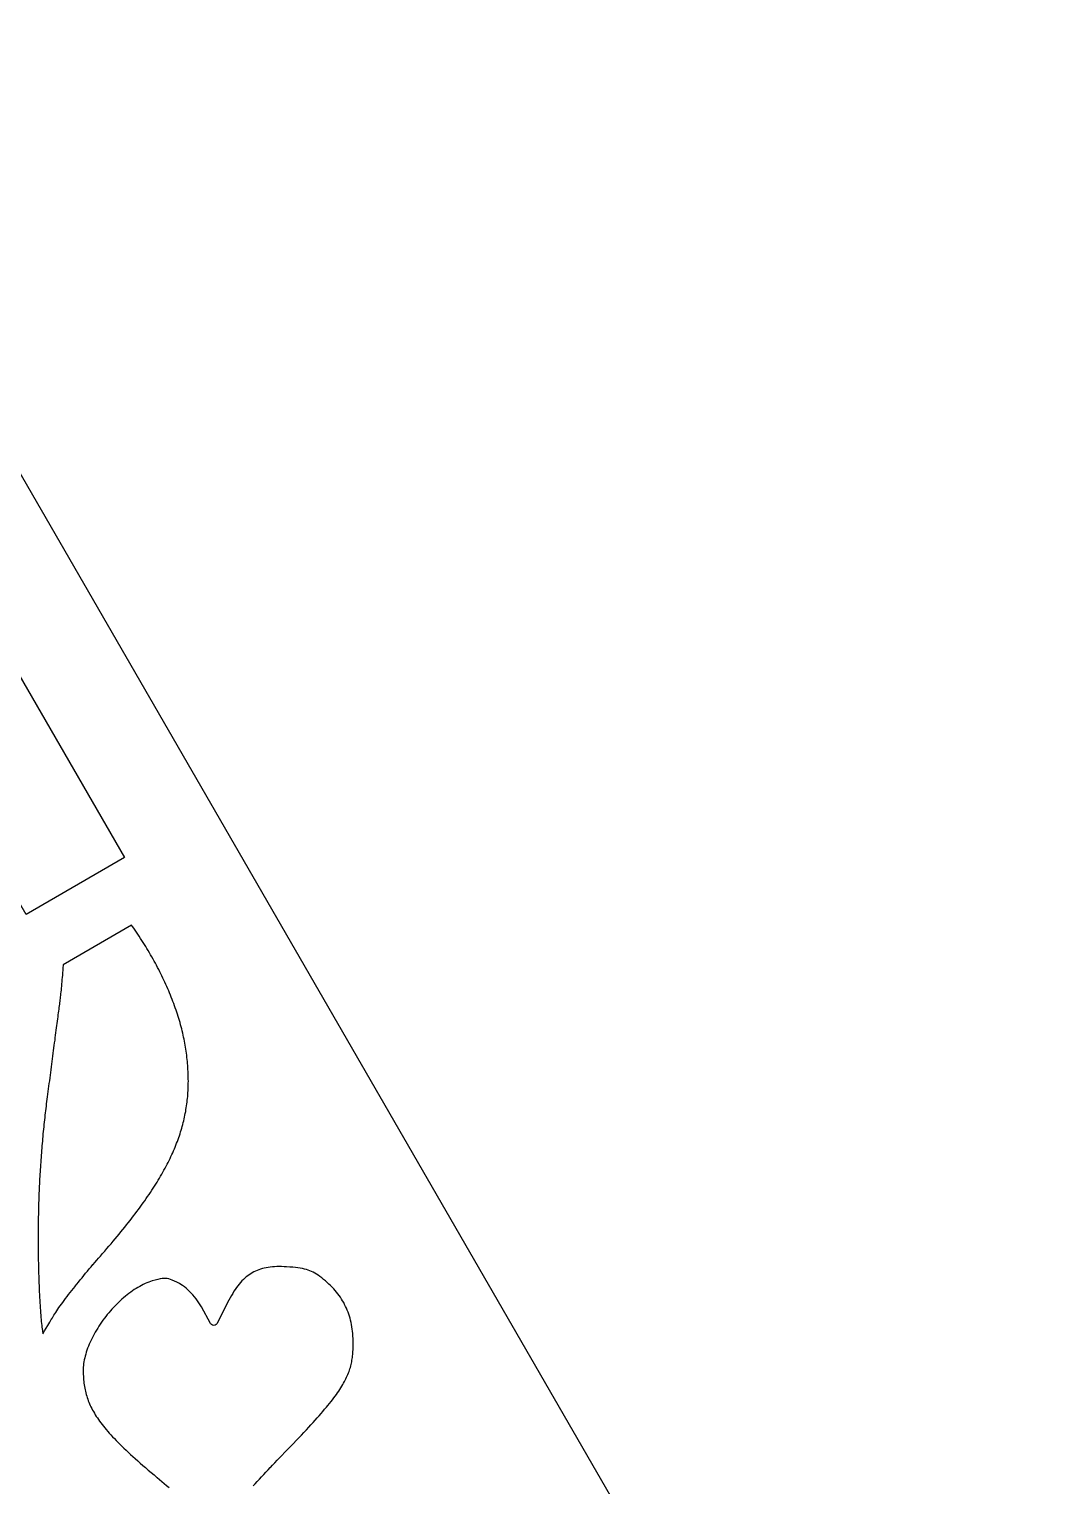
# Model space of a CAD drawing. Header units: millimetres. Extents: x 10 to 410, y 18 to 283.
# Drawn here: x 344.26 to 372, y 241.8 to 281.62 of the extents above; entities that cross this region are included whole.
import ezdxf

# ---------------------------------------------------------------- set-up
doc = ezdxf.new("R2010")
doc.units = ezdxf.units.MM
doc.layers.add('CUT', color=1, linetype='Continuous')

msp = doc.modelspace()

# ---------------------------------------------------------------- linework, layer by layer
at = {"layer": 'CUT'}
for points in [[(337, 160.3782), (372, 221), (337, 281.6218), (267, 281.6218), (232, 221), (267, 160.3782)], [(342.8173, 265.9856), (346.8673, 258.9708), (344.1827, 257.4208), (340.1327, 264.4356)], [(344.6391, 245.9556), (344.6453, 245.9654), (344.6855, 246.0305), (344.7298, 246.1039), (344.7774, 246.1845), (344.8273, 246.2709), (344.8793, 246.3623), (344.8797, 246.3631), (344.8969, 246.3927), (344.8978, 246.3941), (344.9171, 246.4261), (344.918, 246.4276), (344.9395, 246.4619), (344.9402, 246.4631), (344.9638, 246.4996), (344.9645, 246.5006), (344.9901, 246.5392), (344.9905, 246.5398), (345.0179, 246.5804), (345.0186, 246.5814), (345.048, 246.6239), (345.0484, 246.6245), (345.0795, 246.6688), (345.0798, 246.6692), (345.1125, 246.7152), (345.1129, 246.7158), (345.1473, 246.7635), (345.1478, 246.7641), (345.1838, 246.8132), (345.184, 246.8135), (345.2214, 246.8641), (345.2217, 246.8646), (345.2604, 246.9164), (345.2607, 246.9168), (345.3008, 246.9699), (345.3011, 246.9703), (345.3424, 247.0244), (345.3426, 247.0246), (345.385, 247.0798), (345.3853, 247.0802), (345.4288, 247.1363), (345.429, 247.1366), (345.4735, 247.1935), (345.4738, 247.1938), (345.5192, 247.2514), (345.5194, 247.2518), (345.5657, 247.31), (345.5659, 247.3102), (345.6129, 247.3689), (345.6131, 247.3691), (345.6608, 247.4283), (345.6611, 247.4287), (345.7094, 247.4881), (345.7096, 247.4883), (345.7584, 247.548), (345.7587, 247.5484), (345.808, 247.6081), (345.8082, 247.6083), (345.8579, 247.6681), (345.8581, 247.6684), (345.9081, 247.7281), (345.9083, 247.7283), (345.9585, 247.7879), (345.9588, 247.7882), (346.0091, 247.8474), (346.0094, 247.8478), (346.0598, 247.9066), (346.06, 247.9068), (346.1104, 247.9652), (346.1107, 247.9655), (346.161, 248.0233), (346.1613, 248.0237), (346.2115, 248.0808), (346.2715, 248.1492), (346.3307, 248.2169), (346.3888, 248.284), (346.4463, 248.3507), (346.5029, 248.4169), (346.5586, 248.4825), (346.6135, 248.5477), (346.6676, 248.6126), (346.7208, 248.6767), (346.7732, 248.7406), (346.8248, 248.804), (346.8756, 248.8669), (346.9256, 248.9294), (346.9748, 248.9914), (347.023, 249.0531), (347.0706, 249.1143), (347.1173, 249.1751), (347.1632, 249.2356), (347.2084, 249.2957), (347.2528, 249.3554), (347.2963, 249.4146), (347.3391, 249.4736), (347.381, 249.5321), (347.4223, 249.5904), (347.4627, 249.6483), (347.5024, 249.7059), (347.5413, 249.7631), (347.5794, 249.82), (347.6169, 249.8766), (347.6535, 249.933), (347.6894, 249.9889), (347.7245, 250.0447), (347.7589, 250.1002), (347.7925, 250.1553), (347.8254, 250.2103), (347.8576, 250.265), (347.8891, 250.3195), (347.9198, 250.3736), (347.9498, 250.4276), (347.9791, 250.4813), (348.0076, 250.5349), (348.0355, 250.5882), (348.0625, 250.6413), (348.089, 250.6943), (348.1147, 250.747), (348.1398, 250.7996), (348.1641, 250.8521), (348.1878, 250.9044), (348.2108, 250.9564), (348.2331, 251.0083), (348.2547, 251.0602), (348.2756, 251.1119), (348.2959, 251.1636), (348.3156, 251.2151), (348.3345, 251.2664), (348.3527, 251.3178), (348.3704, 251.3691), (348.3874, 251.4203), (348.4038, 251.4713), (348.4195, 251.5224), (348.4346, 251.5734), (348.449, 251.6244), (348.4628, 251.6752), (348.4759, 251.7263), (348.4886, 251.7773), (348.5005, 251.8281), (348.5119, 251.879), (348.5225, 251.93), (348.5327, 251.981), (348.5422, 252.0319), (348.5511, 252.083), (348.5594, 252.1342), (348.5671, 252.1854), (348.5743, 252.2366), (348.5808, 252.288), (348.5868, 252.3394), (348.5922, 252.3909), (348.597, 252.4425), (348.6012, 252.4942), (348.6048, 252.5462), (348.6079, 252.5982), (348.6105, 252.6503), (348.6125, 252.7027), (348.6139, 252.755), (348.6147, 252.8078), (348.6151, 252.8606), (348.6148, 252.9136), (348.614, 252.9669), (348.6127, 253.0203), (348.6109, 253.0739), (348.6084, 253.1278), (348.6056, 253.1819), (348.602, 253.2362), (348.5981, 253.2909), (348.5936, 253.3456), (348.5886, 253.4007), (348.5829, 253.4562), (348.5769, 253.5119), (348.5703, 253.5678), (348.5632, 253.6241), (348.5557, 253.6806), (348.5478, 253.7348), (348.5394, 253.789), (348.5302, 253.8437), (348.5204, 253.8987), (348.51, 253.9538), (348.499, 254.0092), (348.4872, 254.0649), (348.4749, 254.1209), (348.4619, 254.1768), (348.4482, 254.2332), (348.434, 254.2898), (348.4192, 254.3464), (348.4037, 254.4033), (348.3877, 254.4604), (348.371, 254.5176), (348.3538, 254.575), (348.3359, 254.6324), (348.3175, 254.69), (348.2984, 254.7479), (348.2789, 254.8057), (348.2588, 254.8636), (348.2381, 254.9216), (348.2167, 254.9797), (348.1949, 255.0379), (348.1725, 255.0961), (348.1496, 255.1545), (348.1262, 255.2127), (348.1022, 255.271), (348.0777, 255.3294), (348.0526, 255.3877), (348.027, 255.4462), (348.001, 255.5044), (347.9743, 255.5628), (347.9473, 255.6211), (347.9198, 255.6794), (347.8917, 255.7375), (347.8631, 255.7957), (347.8341, 255.8538), (347.8046, 255.9117), (347.7747, 255.9696), (347.7442, 256.0274), (347.7133, 256.0851), (347.6819, 256.1427), (347.6502, 256.2001), (347.6179, 256.2573), (347.5853, 256.3144), (347.5521, 256.3714), (347.5186, 256.4283), (347.4846, 256.4849), (347.4503, 256.5413), (347.4155, 256.5975), (347.3803, 256.6536), (347.3448, 256.7093), (347.3087, 256.765), (347.2724, 256.8203), (347.2357, 256.8755), (347.1986, 256.9302), (347.1611, 256.9848), (347.1232, 257.0391), (347.085, 257.093), (347.0644, 257.1216), (345.1945, 256.042), (345.1934, 256.0276), (345.1934, 256.0275), (345.1881, 255.9592), (345.1881, 255.959), (345.1828, 255.8919), (345.1828, 255.8916), (345.1774, 255.8257), (345.1721, 255.7611), (345.172, 255.7608), (345.1666, 255.6975), (345.1613, 255.6359), (345.1613, 255.6356), (345.1559, 255.5755), (345.1559, 255.5753), (345.1506, 255.517), (345.1506, 255.5168), (345.1453, 255.4602), (345.1452, 255.4599), (345.1399, 255.4052), (345.1399, 255.405), (345.1347, 255.3523), (345.1347, 255.3519), (345.1295, 255.3013), (345.1295, 255.301), (345.1244, 255.2525), (345.1243, 255.252), (345.1192, 255.2058), (345.1192, 255.2055), (345.1142, 255.1617), (345.1141, 255.1612), (345.1092, 255.1198), (345.1091, 255.1191), (345.1042, 255.0802), (345.1042, 255.08), (345.0996, 255.044), (345.0947, 255.0056), (345.0947, 255.0054), (345.0894, 254.9643), (345.0838, 254.9211), (345.0779, 254.8757), (345.0718, 254.8281), (345.0654, 254.7783), (345.0587, 254.7266), (345.0517, 254.673), (345.0445, 254.6176), (345.0371, 254.5605), (345.0371, 254.5603), (345.0294, 254.5015), (345.0215, 254.4412), (345.0135, 254.3794), (345.0135, 254.3792), (345.0051, 254.3158), (344.9967, 254.2511), (344.9881, 254.1852), (344.9794, 254.1181), (344.9793, 254.1179), (344.9704, 254.0497), (344.9614, 253.9805), (344.9614, 253.9804), (344.9522, 253.9102), (344.9429, 253.8391), (344.9335, 253.7673), (344.9334, 253.7672), (344.9238, 253.6946), (344.9143, 253.6215), (344.9047, 253.5479), (344.9046, 253.5477), (344.8948, 253.4735), (344.8851, 253.3991), (344.8753, 253.3242), (344.8752, 253.3241), (344.8653, 253.2491), (344.8554, 253.174), (344.8455, 253.0986), (344.8356, 253.0234), (344.8257, 252.9483), (344.8158, 252.8733), (344.806, 252.7987), (344.7962, 252.7243), (344.7962, 252.7242), (344.7864, 252.6505), (344.7767, 252.5771), (344.7671, 252.5043), (344.7576, 252.4322), (344.7494, 252.3694), (344.7413, 252.3066), (344.7333, 252.2436), (344.7256, 252.1804), (344.7178, 252.1172), (344.7103, 252.054), (344.7028, 251.9906), (344.6956, 251.9272), (344.6885, 251.8635), (344.6814, 251.7997), (344.6745, 251.7361), (344.6679, 251.6723), (344.6613, 251.6084), (344.6548, 251.5442), (344.6484, 251.4801), (344.6423, 251.4162), (344.6363, 251.3518), (344.6303, 251.2876), (344.6246, 251.2233), (344.6189, 251.1588), (344.6134, 251.0944), (344.6081, 251.0298), (344.6029, 250.9653), (344.5978, 250.9007), (344.5929, 250.836), (344.5881, 250.7713), (344.5835, 250.7065), (344.579, 250.6418), (344.5746, 250.5769), (344.5703, 250.5121), (344.5662, 250.4473), (344.5623, 250.3823), (344.5584, 250.3175), (344.5548, 250.2525), (344.5513, 250.1874), (344.5479, 250.1225), (344.5447, 250.0576), (344.5416, 249.9925), (344.5386, 249.9276), (344.5358, 249.8626), (344.5331, 249.7975), (344.5306, 249.7325), (344.5282, 249.6675), (344.5259, 249.6025), (344.5239, 249.5376), (344.522, 249.4727), (344.5202, 249.4077), (344.5185, 249.3428), (344.517, 249.2779), (344.5156, 249.2131), (344.5144, 249.1482), (344.5133, 249.0834), (344.5123, 249.0186), (344.5115, 248.9539), (344.5109, 248.8893), (344.5104, 248.8247), (344.5099, 248.7275), (344.5096, 248.6308), (344.5096, 248.5346), (344.5099, 248.4387), (344.5104, 248.3433), (344.5111, 248.2486), (344.5121, 248.1546), (344.5134, 248.0614), (344.5149, 247.9689), (344.5165, 247.8774), (344.5185, 247.7869), (344.5206, 247.6973), (344.523, 247.6089), (344.5255, 247.5216), (344.5282, 247.4356), (344.5311, 247.3509), (344.5343, 247.2677), (344.5376, 247.1859), (344.5412, 247.1057), (344.5449, 247.027), (344.5488, 246.95), (344.5527, 246.8749), (344.557, 246.8015), (344.5614, 246.73), (344.5659, 246.6605), (344.5705, 246.5931), (344.5754, 246.5277), (344.5804, 246.4646), (344.5854, 246.4037), (344.5907, 246.3452), (344.596, 246.2891), (344.6014, 246.2355), (344.6071, 246.1845), (344.6127, 246.1361), (344.6184, 246.0907), (344.6243, 246.0481), (344.6302, 246.0083), (344.6362, 245.9717)]]:
    msp.add_lwpolyline(points, close=True, dxfattribs=at)
msp.add_lwpolyline([(350.3895, 241.7948), (350.4443, 241.8552), (350.4445, 241.8554), (350.5004, 241.9167), (350.5006, 241.9169), (350.5575, 241.979), (350.5577, 241.9792), (350.6156, 242.0419), (350.6157, 242.042), (350.6744, 242.1054), (350.6747, 242.1057), (350.7343, 242.1696), (350.7345, 242.1699), (350.7949, 242.2342), (350.795, 242.2343), (350.8561, 242.2991), (350.8564, 242.2993), (350.9182, 242.3644), (350.9183, 242.3646), (350.9806, 242.4299), (350.9809, 242.4302), (351.0438, 242.4957), (351.0439, 242.4958), (351.1072, 242.5615), (351.1075, 242.5618), (351.1713, 242.6275), (351.2547, 242.7134), (351.3359, 242.7972), (351.4147, 242.8789), (351.4912, 242.9585), (351.5655, 243.0362), (351.6375, 243.112), (351.7075, 243.1859), (351.7752, 243.258), (351.8409, 243.3283), (351.9044, 243.3969), (351.9659, 243.4638), (352.0254, 243.5291), (352.0828, 243.5927), (352.1383, 243.6549), (352.1919, 243.7155), (352.2435, 243.7747), (352.2933, 243.8325), (352.3412, 243.8889), (352.3873, 243.9441), (352.4316, 243.998), (352.4743, 244.0507), (352.515, 244.1022), (352.5542, 244.1525), (352.5917, 244.2019), (352.6276, 244.2501), (352.6617, 244.2974), (352.6945, 244.3439), (352.7256, 244.3893), (352.7552, 244.434), (352.7833, 244.4778), (352.8101, 244.521), (352.8355, 244.5634), (352.8594, 244.6051), (352.8821, 244.6463), (352.9035, 244.6869), (352.9237, 244.727), (352.9425, 244.7666), (352.9603, 244.806), (352.9768, 244.8448), (352.9922, 244.8835), (353.0067, 244.9222), (353.0202, 244.9604), (353.0325, 244.9986), (353.044, 245.0368), (353.0545, 245.0748), (353.064, 245.1132), (353.0729, 245.1517), (353.0808, 245.1902), (353.088, 245.2291), (353.0943, 245.2683), (353.1, 245.3081), (353.1049, 245.3481), (353.1092, 245.3887), (353.1128, 245.43), (353.1158, 245.4716), (353.1181, 245.5141), (353.12, 245.5572), (353.1211, 245.6011), (353.1219, 245.6459), (353.1221, 245.6912), (353.1214, 245.7599), (353.1193, 245.827), (353.1157, 245.8929), (353.1107, 245.9578), (353.1043, 246.0214), (353.0964, 246.0838), (353.0871, 246.1453), (353.0764, 246.2056), (353.0641, 246.265), (353.0506, 246.3232), (353.0354, 246.3805), (353.0189, 246.4369), (353.0008, 246.4922), (352.9813, 246.5467), (352.9602, 246.6002), (352.9378, 246.6529), (352.9138, 246.7047), (352.8882, 246.7557), (352.8612, 246.806), (352.8327, 246.8555), (352.8025, 246.9042), (352.7708, 246.9522), (352.7374, 246.9996), (352.7025, 247.0463), (352.666, 247.0924), (352.6279, 247.1378), (352.588, 247.1827), (352.5465, 247.227), (352.5033, 247.2707), (352.4585, 247.3139), (352.4119, 247.3565), (352.3635, 247.3987), (352.3135, 247.4403), (352.2617, 247.4815), (352.2124, 247.519), (352.165, 247.5528), (352.1191, 247.5831), (352.0741, 247.6105), (352.0297, 247.6349), (351.985, 247.6567), (351.9394, 247.6762), (351.8923, 247.6937), (351.8431, 247.7093), (351.7911, 247.7231), (351.7358, 247.7355), (351.6764, 247.7464), (351.6124, 247.756), (351.5435, 247.7645), (351.469, 247.772), (351.3886, 247.7787), (351.3021, 247.7845), (351.2318, 247.7882), (351.1638, 247.7902), (351.098, 247.7907), (351.0341, 247.7895), (350.9722, 247.7869), (350.9123, 247.7825), (350.8542, 247.7764), (350.798, 247.7688), (350.7435, 247.7594), (350.6908, 247.7483), (350.6396, 247.7355), (350.5899, 247.721), (350.5417, 247.7047), (350.4948, 247.6867), (350.4493, 247.6668), (350.4048, 247.645), (350.3615, 247.6215), (350.3192, 247.5959), (350.2777, 247.5683), (350.2372, 247.5386), (350.1973, 247.5068), (350.1582, 247.4729), (350.1198, 247.4366), (350.0817, 247.398), (350.0442, 247.3571), (350.0072, 247.3137), (349.9707, 247.2679), (349.9346, 247.2195), (349.8987, 247.1685), (349.8631, 247.1149), (349.8278, 247.0587), (349.7927, 246.9998), (349.7578, 246.9381), (349.7231, 246.8738), (349.6883, 246.8062), (349.4014, 246.2379), (349.3796, 246.2092), (349.3491, 246.1901), (349.3138, 246.183), (349.2783, 246.1889), (349.2471, 246.207), (349.2244, 246.2349), (348.9723, 246.6946), (348.9405, 246.7496), (348.9059, 246.804), (348.8684, 246.8582), (348.8283, 246.9118), (348.786, 246.9644), (348.7418, 247.0156), (348.6962, 247.065), (348.6495, 247.112), (348.6021, 247.1567), (348.5545, 247.1982), (348.5069, 247.2362), (348.4601, 247.2706), (348.4143, 247.3007), (348.3692, 247.3269), (348.298, 247.3645), (348.2337, 247.3962), (348.1764, 247.4216), (348.125, 247.4409), (348.078, 247.4547), (348.0339, 247.4635), (347.9902, 247.4678), (347.945, 247.4679), (347.8958, 247.4637), (347.841, 247.4549), (347.7791, 247.4414), (347.7091, 247.4231), (347.6302, 247.4001), (347.5812, 247.3845), (347.5323, 247.3669), (347.4832, 247.3475), (347.4339, 247.3262), (347.3845, 247.303), (347.3349, 247.2781), (347.2854, 247.2515), (347.2359, 247.2231), (347.1865, 247.1931), (347.137, 247.1613), (347.0878, 247.1282), (347.0388, 247.0935), (346.9902, 247.0574), (346.9417, 247.0198), (346.8935, 246.981), (346.8459, 246.9407), (346.7985, 246.8993), (346.7517, 246.8567), (346.7055, 246.813), (346.6598, 246.7682), (346.6147, 246.7222), (346.5703, 246.6754), (346.5266, 246.6277), (346.4836, 246.579), (346.4414, 246.5295), (346.4, 246.4793), (346.3595, 246.4283), (346.3199, 246.3768), (346.2813, 246.3246), (346.2437, 246.2718), (346.2071, 246.2187), (346.1716, 246.1649), (346.1371, 246.1109), (346.1039, 246.0565), (346.0718, 246.0019), (346.0409, 245.947), (346.0115, 245.892), (345.9832, 245.8369), (345.9563, 245.7818), (345.9308, 245.7267), (345.9068, 245.6716), (345.8842, 245.6167), (345.8632, 245.562), (345.8437, 245.5076), (345.8257, 245.4533), (345.8094, 245.3996), (345.7948, 245.3462), (345.7817, 245.2932), (345.7705, 245.2409), (345.7609, 245.1892), (345.7532, 245.1382), (345.7472, 245.0878), (345.7431, 245.0385), (345.7409, 244.9897), (345.7404, 244.9413), (345.7413, 244.8917), (345.7428, 244.8424), (345.7451, 244.7937), (345.7482, 244.7456), (345.752, 244.6982), (345.7566, 244.6515), (345.762, 244.6053), (345.7682, 244.5596), (345.7752, 244.5145), (345.7831, 244.4698), (345.7919, 244.4257), (345.8016, 244.3818), (345.8122, 244.3382), (345.8237, 244.295), (345.8363, 244.252), (345.8498, 244.2092), (345.8644, 244.1666), (345.88, 244.124), (345.8967, 244.0816), (345.9144, 244.0391), (345.9333, 243.9967), (345.9533, 243.9544), (345.9747, 243.9117), (345.9971, 243.869), (346.0209, 243.8263), (346.0459, 243.7831), (346.0722, 243.7398), (346.0998, 243.6963), (346.1288, 243.6524), (346.1592, 243.6081), (346.191, 243.5635), (346.2243, 243.5185), (346.259, 243.473), (346.2953, 243.4271), (346.333, 243.3806), (346.3723, 243.3335), (346.4132, 243.2859), (346.4556, 243.2378), (346.4998, 243.1889), (346.5455, 243.1393), (346.5929, 243.0892), (346.642, 243.0382), (346.6928, 242.9865), (346.7454, 242.9339), (346.7997, 242.8806), (346.8558, 242.8264), (346.9137, 242.7713), (346.9735, 242.7153), (347.0352, 242.6583), (347.0986, 242.6003), (347.164, 242.5413), (347.2314, 242.4812), (347.3006, 242.4201), (347.3718, 242.3578), (347.4451, 242.2944), (347.5203, 242.2298), (347.5976, 242.1639), (347.6769, 242.0969), (347.7585, 242.0284), (347.7586, 242.0283), (347.8248, 241.9726), (347.825, 241.9725), (347.891, 241.9167), (347.8913, 241.9164), (347.957, 241.8604), (347.9572, 241.8602), (348.0224, 241.8043), (348.0227, 241.8041), (348.0873, 241.7483)], dxfattribs=at)

doc.saveas('drawing.dxf')
